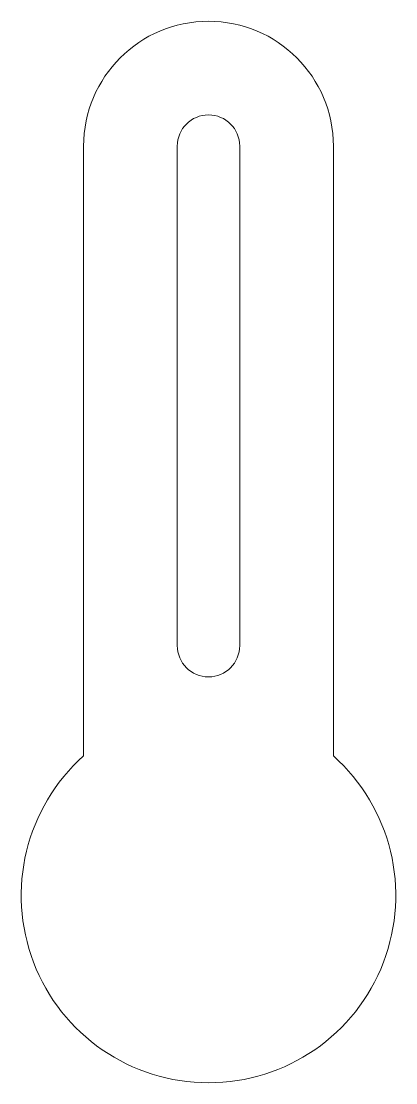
# Model space of a CAD drawing. Header units: millimetres. Extents: x 1 to 221, y 0 to 805.
# Drawn here: x 49.05 to 64.05, y 762.54 to 805.04 of the extents above; entities outside this region: 2.
import ezdxf

# ---------------------------------------------------------------- set-up
doc = ezdxf.new("R2010")
doc.units = ezdxf.units.MM
doc.styles.add('SLDTEXTSTYLE0', font='TXT', dxfattribs={"width": 0.7})

msp = doc.modelspace()

# ---------------------------------------------------------------- linework, layer by layer
at = {"color": 7, "linetype": 'Continuous', "lineweight": 15}
for p, q in [((51.553, 775.635), (51.553, 800.045)), ((55.303, 800.045), (55.303, 780.045)), ((57.803, 800.045), (57.803, 780.045)), ((61.553, 775.635), (61.553, 800.045))]:
    msp.add_line(p, q, dxfattribs=at)
for centre, radius, start, end in [((56.553, 800.045), 5, 0, 180), ((56.553, 800.045), 1.25, 0, 180), ((56.553, 780.045), 1.25, 180, 0), ((56.553, 770.045), 7.5, 131.8103, 48.1897)]:
    msp.add_arc(centre, radius, start, end, dxfattribs=at)

# ---------------------------------------------------------------- texts
at = {"color": 7, "linetype": 'Continuous', "char_height": 14.5493, "attachment_point": 1, "style": 'SLDTEXTSTYLE0'}
for s, insert in [('SOLIDWORKS Educational Product.', (0, 40.579)), ('For Instructional Use Only.', (0, 18.755))]:
    msp.add_mtext(s, dxfattribs=dict(at, insert=insert))

doc.saveas('drawing.dxf')
